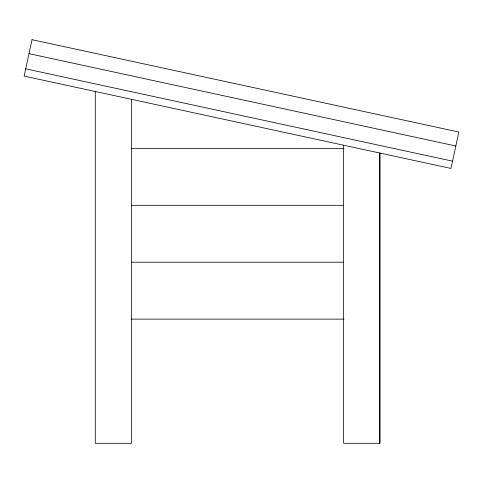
<?xml version="1.0" encoding="UTF-8"?>
<svg xmlns="http://www.w3.org/2000/svg" width="483" height="483" viewBox="0 0 483 483"><rect width="100%" height="100%" fill="white"/><g stroke="black" fill="none" stroke-linecap="round" stroke-linejoin="round"><path stroke-width="0.72" d="M379.849 443.303L379.849 153.026L379.849 443.303L343.63 443.303L343.63 145.19M131.171 148.378L343.956 148.378M131.448 205.293L343.679 205.293M131.448 262.209L343.679 262.209M131.171 319.124L343.956 319.124M29.004 53.661L455.831 145.993M25.72 68.834L452.547 161.165M131.491 99.299L131.491 443.303L95.272 443.303L95.272 91.462M32.029 39.697L24.15 76.103L450.977 168.434L458.85 132.034L32.029 39.697"/></g></svg>
